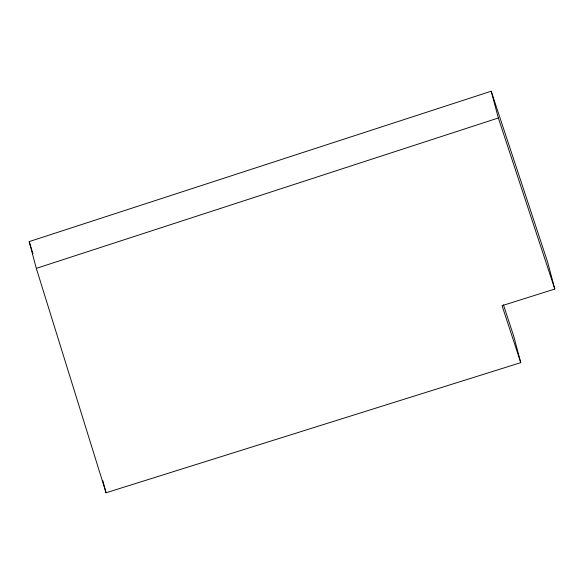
<?xml version="1.0" encoding="UTF-8"?>
<svg xmlns="http://www.w3.org/2000/svg" width="584" height="584" viewBox="0 0 584 584"><rect width="100%" height="100%" fill="white"/><g stroke="black" fill="none" stroke-linecap="round" stroke-linejoin="round"><path stroke-width="0.88" d="M29.2 241.601L491.21 91.221L547.683 262.282L554.8 289.043L502.058 305.688L520.76 362.642L106.054 492.779L36.318 268.363L29.2 241.601L32.981 253.777M36.318 268.363L498.334 117.983L491.21 91.221M498.334 117.983L554.8 289.043M503.437 304.819L513.635 335.888L520.76 362.642M102.842 480.69L106.054 492.779"/></g></svg>
